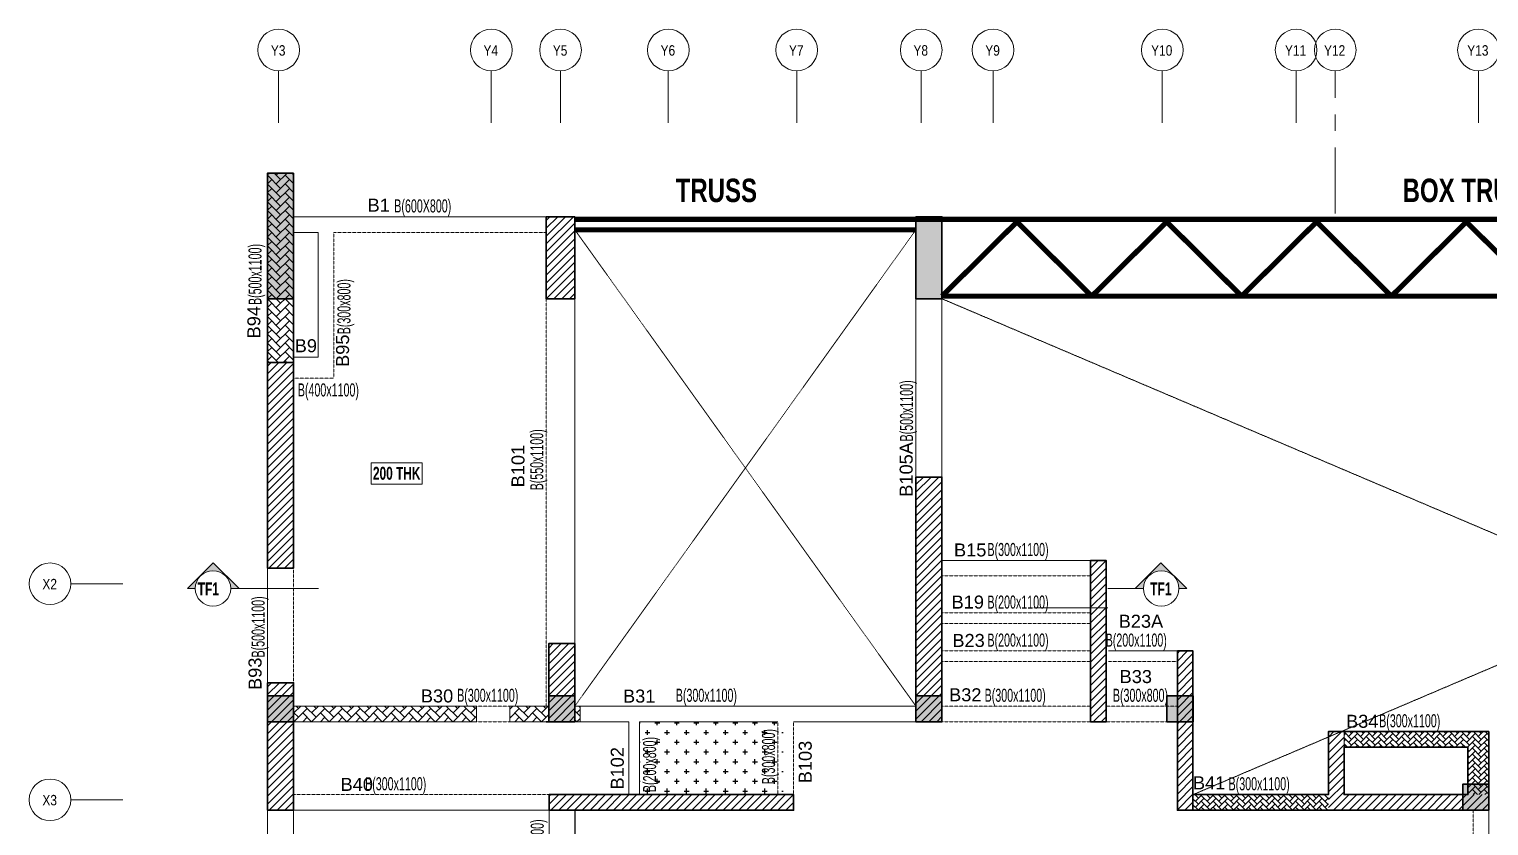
# Model space of a CAD drawing. Header units: millimetres. Extents: x 798 to 71469, y 782 to 33500.
# Drawn here: x 798 to 28825, y 18198 to 33500 of the extents above; entities that cross this region are included whole.
import ezdxf
from ezdxf.enums import TextEntityAlignment as Align

# ---------------------------------------------------------------- set-up
doc = ezdxf.new("R2010")
doc.units = ezdxf.units.MM
doc.linetypes.add('Grid Line', pattern=[2222.5, 1270, -317.5, 317.5, -317.5])
doc.linetypes.add('HIDDEN', pattern=[0.375, 0.25, -0.125])
for name, color, linetype, lineweight in [('A-FLOR-IDEN', 11, 'Continuous', 9), ('A-GRIDS', 8, 'Continuous', 9), ('A-HIDD-ABVE', 8, 'HIDDEN', 20), ('G-ANNO-SYMB', 1, 'Continuous', 9), ('G-ANNO-TEXT', 231, 'Continuous', 9), ('S-BEAM', 7, 'Continuous', 18), ('S-BEAM-IDEN', 2, 'Continuous', 9), ('S-COL HATCH', 9, 'Continuous', 0), ('S-COLS', 5, 'Continuous', 35), ('S-GRIDS', 8, 'Continuous', 9), ('S-WALL', 4, 'Continuous', 18)]:
    doc.layers.add(name, color=color, linetype=linetype, lineweight=lineweight)
for name, color, linetype in [('Beam Nos', 7, 'Continuous'), ('changes', 7, 'Continuous'), ('HATCH', 8, 'Continuous'), ('SECTION LINE', 4, 'Continuous'), ('SUNK SLAB', 8, 'Continuous')]:
    doc.layers.add(name, color=color, linetype=linetype)
doc.styles.add('Arial Narrow', font='ARIALN.TTF', dxfattribs={"height": 400})
doc.styles.add('SC-BBS1', font='SansSerif')
doc.styles.add('Swis721 LtCn BT', font='swisscl.ttf', dxfattribs={"width": 0.9, "height": 233.355162})
doc.styles.add('Swis721 LtCn BT_2', font='swisscl.ttf', dxfattribs={"height": 244.992296})
doc.styles.add('Swis721 LtCn BT_B', font='', dxfattribs={"width": 0.9, "height": 246.918336})
doc.styles.get('Swis721 LtCn BT_B').set_extended_font_data('Swis721 LtCn BT', bold=True)
pattern_1 = [(45, (-31789147.33, 20742781.645), (0, 113.13708499), [240, -80]), (135, (-31789090.76, 20742838.21), (9e-15, 113.13708499), [240, -80])]
pattern_2 = [(45, (-31789147.34, 20510433.08), (-75.1300955, 75.1300955), [])]
pattern_3 = [(45, (-31789147.33, 20742781.64), (0, 169.7056275), [360, -120]), (135, (-31789062.48, 20742866.5), (1e-14, 169.7056275), [360, -120])]

# ---------------------------------------------------------------- blocks, each defined once
blk = doc.blocks.new('A$C535b99b2')
at = {"layer": 'HATCH'}
h = blk.add_hatch(color=256, dxfattribs=at)
h.dxf.hatch_style = 1
h.paths.add_polyline_path([(0, 0), (500, 0), (500, 500), (0, 500)])
h = blk.add_hatch(color=256, dxfattribs=at)
h.dxf.hatch_style = 1
h.paths.add_polyline_path([(5900, 500), (5400, 500), (5400, 0), (5900, 0)])
h = blk.add_hatch(color=256, dxfattribs=at)
h.dxf.hatch_style = 1
h.paths.add_polyline_path([(12950, 0), (12950, 500), (12450, 500), (12450, 0)])
h = blk.add_hatch(color=256, dxfattribs=at)
h.dxf.hatch_style = 1
h.paths.add_polyline_path([(17770, 0), (17770, 500), (17270, 500), (17270, 0)])
at = {"layer": 'S-COLS', "elevation": 0}
blk.add_lwpolyline([(0, 500), (500, 500), (500, 0), (0, 0)], close=True, dxfattribs=at)
for points in [[(5400, 0), (5400, 500), (5900, 500), (5900, 0), (5400, 0)], [(12450, 0), (12450, 500), (12950, 500), (12950, 0), (12450, 0)], [(17270, 0), (17270, 500), (17770, 500), (17770, 0), (17270, 0)]]:
    blk.add_lwpolyline(points, dxfattribs=at)
blk = doc.blocks.new('A$C33c92876')
at = {"layer": 'HATCH'}
h = blk.add_hatch(color=256, dxfattribs=at)
h.dxf.hatch_style = 1
h.paths.add_polyline_path([(17770, 12226), (17770, 12726), (17270, 12726), (17270, 12226)])
h = blk.add_hatch(color=256, dxfattribs=at)
h.dxf.hatch_style = 1
h.paths.add_polyline_path([(23450, 10526), (23450, 11026), (22950, 11026), (22950, 10526)])
at = {"layer": 'S-COL HATCH', "transparency": 33554687}
h = blk.add_hatch(color=256, dxfattribs=at)
h.dxf.hatch_style = 1
h.paths.add_polyline_path([(0, 22766), (500, 22766), (500, 20350), (0, 20350)])
h = blk.add_hatch(color=256, dxfattribs=at)
h.dxf.hatch_style = 1
h.paths.add_polyline_path([(12950, 21926), (12450, 21926), (12450, 20350), (12950, 20350)])
at = {"layer": 'S-COLS'}
blk.add_line((500, 22766), (500, 22766), dxfattribs=at)
at = {"layer": 'S-COLS', "elevation": 0}
for points in [[(500, 22766), (500, 20350), (0, 20350), (0, 22766)], [(12950, 21926), (12450, 21926), (12450, 20350), (12950, 20350)]]:
    blk.add_lwpolyline(points, close=True, dxfattribs=at)
for points in [[(12450, 20350), (12450, 21926), (12950, 21926), (12950, 20350)], [(17270, 12226), (17270, 12726), (17770, 12726), (17770, 12226), (17270, 12226)], [(22950, 10526), (22950, 11026), (23450, 11026), (23450, 10526), (22950, 10526)]]:
    blk.add_lwpolyline(points, dxfattribs=at)
at = {"layer": 'changes'}
blk.add_blockref('A$C535b99b2', (0, 12226), dxfattribs=at)
blk = doc.blocks.new('Grid - Type 1 Structural-6743905-11TH FLOOR LVL')
at = {"layer": 'A-GRIDS'}
blk.add_circle((0, 0), 4, dxfattribs=at)
blk = doc.blocks.new('A$Cf2260b48')
at = {"layer": 'S-GRIDS', "linetype": 'Grid Line'}
for p, q in [((-7583, 18003), (-7583, 19003)), ((-3500, 18003), (-3500, 19003)), ((-2170, 18003), (-2170, 19003)), ((-100, 18003), (-100, 19003)), ((2365, 18003), (2365, 19003)), ((4755, 18003), (4755, 19003)), ((6135, 18003), (6135, 19003)), ((9385, 18003), (9385, 19003)), ((11955, 18003), (11955, 19003)), ((12705, 16262), (12705, 19003)), ((15455, 18003), (15455, 19003)), ((-10572, 9150), (-11572, 9150)), ((-10572, 5000), (-11572, 5000))]:
    blk.add_line(p, q, dxfattribs=at)
at = {"layer": 'A-GRIDS', "xscale": 99.99999999999991, "yscale": 99.99999999999991, "zscale": 99.99999999999991}
for p in [(-7583, 19403), (-3500, 19403), (-2170, 19403), (-100, 19403), (2365, 19403), (4755, 19403), (6135, 19403), (9385, 19403), (11955, 19403), (12705, 19403), (15455, 19403)]:
    blk.add_blockref('Grid - Type 1 Structural-6743905-11TH FLOOR LVL', p, dxfattribs=at)
at = {"layer": 'A-GRIDS', "xscale": 99.99999999999991, "yscale": 99.99999999999991, "zscale": 99.99999999999991, "rotation": 89.99999999999982}
for p in [(-11972, 9150), (-11972, 5000)]:
    blk.add_blockref('Grid - Type 1 Structural-6743905-11TH FLOOR LVL', p, dxfattribs=at)
at = {"layer": 'A-GRIDS', "lineweight": 18, "char_height": 200, "attachment_point": 1, "style": 'Arial Narrow'}
for s, insert, width in [('Y3', (-7732, 19495), 352.74), ('Y4', (-3649, 19495), 352.74), ('Y5', (-2319, 19495), 352.74), ('Y6', (-249, 19495), 352.74), ('Y7', (2216, 19495), 352.74), ('Y8', (4606, 19495), 352.74), ('Y9', (5986, 19495), 352.74), ('Y10', (9170, 19495), 513.08), ('Y11', (11740, 19495), 513.08), ('Y12', (12490, 19495), 513.08), ('Y13', (15240, 19495), 513.08), ('X2', (-12119, 9244), 352.74), ('X3', (-12119, 5094), 352.74)]:
    blk.add_mtext(s, dxfattribs=dict(at, insert=insert, width=width))
blk = doc.blocks.new('Section - TL1-6743896-11TH FLOOR LVL')
at = {"layer": 'G-ANNO-SYMB'}
h = blk.add_hatch(color=8, dxfattribs=at)
edge = h.paths.add_edge_path()
edge.add_line((-9.4, 0), (-10.9, 0))
edge.add_line((-10.9, 0), (-5.94, 4.95))
edge.add_line((-5.94, 4.95), (-0.99, 0))
edge.add_line((-0.99, 0), (-2.6, 0))
edge.add_arc((-6, 0), 3.4, 0, 180)
at = {"layer": 'G-ANNO-SYMB', "color": 5}
for p, q in [((-5.94, 4.95), (-10.9, 0)), ((-0.99, 0), (-5.94, 4.95)), ((-10.9, 0), (-9.4, 0)), ((-2.6, 0), (4.24, 0)), ((-2.6, 0), (-0.99, 0))]:
    blk.add_line(p, q, dxfattribs=at)
at = {"layer": 'G-ANNO-SYMB'}
blk.add_arc((-6, 0), 3.4, 360, 180, dxfattribs=at)
at = {"layer": 'G-ANNO-SYMB', "color": 5}
for start, end in [(0, 180), (180, 0)]:
    blk.add_arc((-6, 0), 3.4, start, end, dxfattribs=at)

msp = doc.modelspace()

# ---------------------------------------------------------------- hatches: boundary and pattern name
at = {"layer": 'S-COL HATCH'}
h = msp.add_hatch(dxfattribs=at)
h.set_pattern_fill('AR-HBONE', color=256, scale=30)
h.set_pattern_definition([(45, (-31789147.34, 20510433.08), (0, 169.7056275), [360, -120]), (135, (-31789062.49, 20510517.93), (1e-14, 169.7056275), [360, -120])])
h.paths.add_polyline_path([(5374.5, 30737.1), (5874.5, 30737.1), (5874.5, 27097.9), (5374.5, 27097.9)])
at = {"layer": 'S-COL HATCH', "transparency": 33554687}
h = msp.add_hatch(color=256, dxfattribs=at)
h.dxf.hatch_style = 1
h.paths.add_polyline_path([(18074.5, 29897.1), (18074.5, 28321.6), (18324.5, 28321.6), (18324.5, 29897.1)])
h.paths.add_polyline_path([(17824.5, 28321.6), (17824.5, 28321.6), (17824.5, 29897.1), (17824.5, 29897.1), (17824.5, 28321.6)])
at = {"layer": 'S-COL HATCH'}
h = msp.add_hatch(dxfattribs=at)
h.set_pattern_fill('AR-HBONE', color=256, scale=30)
h.set_pattern_definition(pattern_3)
h.paths.add_polyline_path([(9384.1, 20496.6), (5875.7, 20496.6), (5875.7, 20198.2), (9384.1, 20198.2)])
h = msp.add_hatch(dxfattribs=at)
h.set_pattern_fill('AR-HBONE', color=256, scale=30)
h.set_pattern_definition(pattern_3)
h.paths.add_polyline_path([(10774.5, 20496.6), (10024.5, 20496.6), (10024.5, 20196.3), (10555, 20196), (10555, 20197.1), (10774.5, 20197.1)])
h = msp.add_hatch(dxfattribs=at)
h.set_pattern_fill('AR-HBONE', color=256, scale=30)
h.set_pattern_definition(pattern_3)
h.paths.add_polyline_path([(11375, 20497.1), (11274.5, 20497.1), (11274.5, 20197.1), (11375, 20197.1)])
h = msp.add_hatch(dxfattribs=at)
h.set_pattern_fill('AR-HBONE', color=256, scale=20)
h.set_pattern_definition(pattern_1)
h.paths.add_polyline_path([(28424.5, 19707.1), (28424.5, 18797.1), (28424.5, 18797.1), (28424.5, 18797.1), (28824.5, 18797.1), (28824.5, 20007.1), (26044.5, 20007.1), (26044.5, 19707.1), (26044.5, 19707.1)])
h = msp.add_hatch(dxfattribs=at)
h.set_pattern_fill('AR-HBONE', color=256, scale=20)
h.set_pattern_definition(pattern_1)
h.paths.add_polyline_path([(23144.5, 18797.1), (23144.5, 18497.1), (25744.5, 18497.1), (25744.5, 18797.1)])
at = {"layer": 'SUNK SLAB'}
h = msp.add_hatch(dxfattribs=at)
h.set_pattern_fill('ANSI31', color=8, scale=850, style=0)
h.set_pattern_definition(pattern_2)
h.paths.add_polyline_path([(10724.5, 28321.6), (11274.5, 28321.6), (11274.5, 29897.1), (10724.5, 29897.1)])
h = msp.add_hatch(dxfattribs=at)
h.set_pattern_fill('ANSI31', color=8, scale=850, style=0)
h.set_pattern_definition(pattern_2)
h.paths.add_polyline_path([(5874.5, 27097.9), (5374.5, 27097.9), (5374.5, 23147.6), (5874.5, 23147.6)])
h = msp.add_hatch(dxfattribs=at)
h.set_pattern_fill('ANSI31', color=8, scale=850, style=0)
h.set_pattern_definition(pattern_2)
h.paths.add_polyline_path([(17824.5, 24897.1), (18324.5, 24897.1), (18324.5, 20197.1), (17824.5, 20197.1)])
h = msp.add_hatch(dxfattribs=at)
h.set_pattern_fill('ANSI31', color=8, scale=850, style=0)
h.set_pattern_definition(pattern_2)
h.paths.add_polyline_path([(21174.5, 20197.1), (21474.5, 20197.1), (21474.5, 23297.1), (21174.5, 23297.1)])
h = msp.add_hatch(dxfattribs=at)
h.set_pattern_fill('ANSI31', color=8, scale=850, style=0)
h.set_pattern_definition(pattern_2)
h.paths.add_polyline_path([(11274.5, 21630.2), (11274.5, 21686.4), (11274.5, 21697.1), (10774.5, 21697.1), (10774.5, 20197.1), (11274.6, 20197.1)])
h = msp.add_hatch(dxfattribs=at)
h.set_pattern_fill('ANSI31', color=8, scale=850, style=0)
h.set_pattern_definition(pattern_2)
h.paths.add_polyline_path([(23144.5, 21557.1), (22844.5, 21557.1), (22844.5, 18497.1), (23144.5, 18497.1), (23144.5, 18797.1)])
h = msp.add_hatch(dxfattribs=at)
h.set_pattern_fill('ANSI31', color=8, scale=850, style=0)
h.set_pattern_definition(pattern_2)
h.paths.add_polyline_path([(5374.5, 18497.1), (5874.5, 18497.1), (5874.5, 20947.6), (5374.5, 20947.6)])
h = msp.add_hatch(dxfattribs=at)
h.set_pattern_fill('CROSS', color=8, scale=750, style=0)
h.set_pattern_definition([(0, (-31348813.74, 21124428.96), (187.5, 187.5), [93.75, -281.25]), (90, (-31348766.86, 21124382.09), (-187.5, 187.5), [93.75, -281.25])])
h.paths.add_polyline_path([(12514.5, 20197.1), (12514.5, 18797.1), (15274.5, 18797.1), (15274.5, 20197.1)])
h.paths.add_polyline_path([(12941.2, 18798.9), (12941.2, 20072.1), (12414, 20072.1), (12414, 18798.9)], flags=9)
h = msp.add_hatch(dxfattribs=at)
h.set_pattern_fill('ANSI31', color=8, scale=850, style=0)
h.set_pattern_definition(pattern_2)
h.paths.add_polyline_path([(25744.5, 20007.1), (26044.5, 20007.1), (26044.5, 18797.1), (28824.5, 18797.1), (28824.5, 18497.1), (25744.5, 18497.1)])
h = msp.add_hatch(dxfattribs=at)
h.set_pattern_fill('ANSI31', color=8, scale=850, style=0)
h.set_pattern_definition(pattern_2)
h.paths.add_polyline_path([(15474.5, 18797.1), (15274.5, 18797.1), (11084.6, 18797.1), (11084.6, 18497.1), (15474.5, 18497.1)])
h.paths.add_polyline_path([(11084.6, 18797.1), (10784.9, 18797.1), (10784.9, 18497.1), (11084.6, 18497.1)])

# ---------------------------------------------------------------- linework, layer by layer
at = {"layer": 'A-FLOR-IDEN', "color": 8, "flags": 128}
msp.add_lwpolyline([(8343, 25171.3), (8343, 24759.5), (7365.5, 24759.5), (7365.5, 25171.3)], close=True, dxfattribs=at)
at = {"layer": 'A-HIDD-ABVE', "linetype": 'HIDDEN'}
for p, q in [((17824.5, 20497.1, 0), (11274.5, 29647.1)), ((17824.5, 29647.1, 0), (11274.6, 20497.1)), ((18324.6, 28321.6, 0), (40704.5, 18797.1)), ((23144.5, 18797.1), (45524.6, 28321.6, 0)), ((21174.5, 22997.1), (21174.5, 22997.1))]:
    msp.add_line(p, q, dxfattribs=at)
at = {"layer": 'changes'}
msp.add_line((11274.6, 18497.1, 0), (11274.6, 7971.5), dxfattribs=at)
at = {"layer": 'changes', "color": 6, "const_width": 100, "elevation": 0}
for points in [[(11274.5, 29847.1), (52574.5, 29847.1)], [(19763, 29799.3), (18324.5, 28371.6)], [(19763, 29799.3), (21201.5, 28371.6)], [(22640, 29799.3), (21201.5, 28371.6)], [(22640, 29799.3), (24078.4, 28371.6)], [(25516.9, 29799.3), (24078.4, 28371.6)], [(25516.9, 29799.3), (26955.4, 28371.6)], [(28393.9, 29799.3), (26955.4, 28371.6)], [(28393.9, 29799.3), (29832.4, 28371.6)], [(11274.5, 29647.1), (17824.5, 29647.1)], [(18324.5, 28371.6), (45524.6, 28371.6)]]:
    msp.add_lwpolyline(points, dxfattribs=at)
at = {"layer": 'G-ANNO-SYMB'}
for p, q in [((4927, 22757.7), (6351.7, 22757.7)), ((21511.1, 22386.6), (20086.4, 22386.6))]:
    msp.add_line(p, q, dxfattribs=at)
at = {"layer": 'S-BEAM'}
for p, q in [((5874.5, 29897.1), (11274.5, 29897.1)), ((5874.5, 29597.1), (6344.5, 29597.1)), ((6344.5, 27197.1), (6344.5, 29597.1)), ((11274.5, 28321.6), (11274.5, 21697.1)), ((17824.5, 28321.6, 0), (17824.5, 24897.1)), ((18324.5, 24897.1, 0), (18324.5, 28362, 0)), ((5874.5, 27197.1), (6344.5, 27197.1)), ((18574.5, 23297.1, 0), (18324.5, 23297.1, 0)), ((18324.5, 23297.1, 0), (21174.5, 23297.1, 0)), ((5374.5, 23147.6), (5374.5, 20947.6)), ((21174.5, 22997.1, 0), (21174.5, 22997.1, 0)), ((21524.5, 21557.1), (23144.5, 21557.1)), ((11274.5, 20497.1), (17824.5, 20497.1, 0)), ((11274.5, 20197.1), (12314.5, 20197.1)), ((12314.5, 20197.1), (12314.5, 18797.1)), ((12514.5, 20197.1), (15174.5, 20197.1)), ((12514.5, 20197.1), (12514.5, 18797.1)), ((15474.5, 20197.1), (17824.5, 20197.1, 0)), ((5374.5, 18497.1), (5374.5, 15897.1)), ((5874.5, 18497.1), (5874.5, 15897.1)), ((5874.5, 18497.1, 0), (10772.8, 18497.1, 0)), ((10784.9, 16497.1), (10784.9, 18497.1, 0)), ((28824.5, 18497.1), (28824.5, 16497.1))]:
    msp.add_line(p, q, dxfattribs=at)
at = {"layer": 'S-BEAM', "linetype": 'HIDDEN'}
for p, q in [((6644.5, 29597.1), (10724.5, 29597.1)), ((6644.5, 26797.1), (6644.5, 29597.1)), ((10724.5, 28321.6), (10724.5, 20497.1)), ((6644.5, 27097.1), (6644.5, 27097.1)), ((6644.5, 26797.1), (5874.5, 26797.1)), ((5874.5, 23147.6), (5874.5, 20947.6)), ((18324.5, 22997.1, 0), (21174.5, 22997.1, 0)), ((18324.5, 22287.1), (21174.5, 22287.1)), ((18324.5, 22087.1), (21174.5, 22087.1)), ((18324.5, 21557.1, 0), (21174.5, 21557.1, 0)), ((18324.5, 21357.1, 0), (21174.5, 21357.1)), ((21524.5, 21357.1, 0), (22844.5, 21357.1, 0)), ((5874.5, 20496.6), (10724.5, 20496.6)), ((18324.5, 20497.1), (21174.5, 20497.1, 0)), ((21474.5, 20497.1), (22844.5, 20497.1)), ((5874.5, 20198.2), (10724.5, 20195.9)), ((15174.5, 20197.1, 0), (15174.5, 18797.1, 0)), ((15474.5, 20197.1, 0), (15474.5, 18797.1, 0)), ((18324.5, 20197.1, 0), (21174.5, 20197.1, 0)), ((21474.5, 20197.1), (22844.5, 20197.1)), ((5874.5, 18797.1, 0), (10784.8, 18797.1, 0)), ((28524.5, 18497.1), (28524.5, 16497.1))]:
    msp.add_line(p, q, dxfattribs=at)
at = {"layer": 'S-BEAM', "color": 5, "elevation": 0}
for points in [[(9384.1, 20498.2), (5875.7, 20498.2), (5875.7, 20198.2), (9384.1, 20198.2)], [(10024.5, 20497.1), (10774.5, 20497.1), (10774.5, 20195.9), (10024.5, 20195.9)], [(11274.5, 20497.1), (11375, 20497.1), (11375, 20197.1), (11274.5, 20197.1)]]:
    msp.add_lwpolyline(points, close=True, dxfattribs=at)
at = {"layer": 'S-COL HATCH'}
msp.add_line((26044.5, 19707.1), (26044.5, 20007.1), dxfattribs=at)
at = {"layer": 'S-COLS'}
for p, q in [((5874.5, 30737.1), (5874.5, 30737.1)), ((5874.5, 27097.9), (5374.5, 27097.9)), ((10784.9, 18497.1, 0), (10784.9, 18797.1, 0)), ((23144.5, 18797.1), (23144.5, 18497.1))]:
    msp.add_line(p, q, dxfattribs=at)
at = {"layer": 'S-COLS', "elevation": 0}
for points in [[(5874.5, 30737.1), (5874.5, 23147.6), (5374.5, 23147.6), (5374.5, 30737.1)], [(10724.5, 29897.1), (11274.5, 29897.1), (11274.5, 28321.6), (10724.5, 28321.6)], [(18324.5, 29897.1), (17824.5, 29897.1), (17824.5, 28321.6), (18324.5, 28321.6)], [(17824.5, 24897.1), (18324.5, 24897.1), (18324.5, 20197.1), (17824.5, 20197.1)], [(21174.5, 23297.1), (21474.5, 23297.1), (21474.5, 20197.1), (21174.5, 20197.1)], [(22844.5, 21557.1), (22844.5, 18497.1), (28824.5, 18497.1), (28824.5, 20007.1), (25744.5, 20007.1), (25744.5, 18797.1), (23144.5, 18797.1), (23144.5, 21557.1), (22844.5, 21557.1)], [(5374.5, 20947.6), (5874.5, 20947.6), (5874.5, 18497.1), (5374.5, 18497.1)], [(28424.5, 19707.1), (26044.5, 19707.1), (26044.5, 18797.1), (28424.5, 18797.1)]]:
    msp.add_lwpolyline(points, close=True, dxfattribs=at)
for points in [[(17824.5, 28321.6), (17824.5, 29897.1), (18324.5, 29897.1), (18324.5, 28321.6)], [(18324.5, 24897.1), (18324.5, 20197.1), (17824.5, 20197.1), (17824.5, 24897.1)], [(10774.5, 20197.1), (10774.5, 21697.1), (11274.5, 21697.1), (11274.6, 20197.1), (10724.5, 20197.1)], [(10784.9, 18497.1), (15474.5, 18497.1), (15474.5, 18797.1), (10784.9, 18797.1)]]:
    msp.add_lwpolyline(points, dxfattribs=at)
at = {"layer": 'SECTION LINE'}
msp.add_line((28824.5, 18797.1), (28824.5, 18497.1), dxfattribs=at)

# ---------------------------------------------------------------- block references
at = {"layer": 'changes'}
msp.add_blockref('A$C33c92876', (5374.6, 7971.5), dxfattribs=at)
at = {"layer": 'G-ANNO-SYMB', "yscale": 99.99999999999991, "zscale": 99.99999999999991}
for p, xscale in [((4927, 22757.7), 99.99999999999991), ((21935.3, 22757.7), -99.99999999999991)]:
    msp.add_blockref('Section - TL1-6743896-11TH FLOOR LVL', p, dxfattribs=dict(at, xscale=xscale))
at = {"layer": 'S-WALL'}
msp.add_blockref('A$Cf2260b48', (13170.2, 13697.1), dxfattribs=at)

# ---------------------------------------------------------------- texts
at = {"layer": 'A-FLOR-IDEN', "color": 1, "insert": (7854.2, 25093.3), "char_height": 246.92, "width": 1155, "attachment_point": 2, "line_spacing_factor": 0.964267, "style": 'Swis721 LtCn BT_B'}
msp.add_mtext('200 THK', dxfattribs=at)
at = {"layer": 'Beam Nos', "style": 'SC-BBS1'}
for s, p in [('B1', (7509.3, 29919.6)), ('B9', (6110.2, 27219.9)), ('B15', (18866.2, 23297.1, 0)), ('B19', (18820.2, 22296.1)), ('B23A', (22145, 21928, 0)), ('B23', (18835.5, 21558.7, 0)), ('B33', (22046.5, 20865.2, 0)), ('B30', (8628.8, 20493.2)), ('B31', (12511.1, 20489.7)), ('B32', (18772.1, 20514.7)), ('B34', (26394.1, 20006.2)), ('B40', (7087.4, 18793.7, 0)), ('B41', (23454.3, 18823.6))]:
    msp.add_text(s, height=250, dxfattribs=at).set_placement(p, align=Align.BOTTOM_CENTER)
for s, p in [('B94', (5311.7, 27871.7, 0)), ('B95', (7014.7, 27324)), ('B105A', (17836.7, 25043.9)), ('B101', (10383.3, 25107.4, 0)), ('B93', (5334.2, 21118.7, 0)), ('B102', (12290.7, 19303.5, 0)), ('B103', (15898.3, 19424))]:
    msp.add_text(s, height=250, rotation=90, dxfattribs=at).set_placement(p, align=Align.BOTTOM_CENTER)
at = {"layer": 'G-ANNO-SYMB', "char_height": 250, "width": 707.088, "style": 'Swis721 LtCn BT_B'}
for insert, attachment_point in [((4032.7, 22873.7), 1), ((22734, 22873.7), 3)]:
    msp.add_mtext('TF1', dxfattribs=dict(at, insert=insert, attachment_point=attachment_point))
at = {"layer": 'G-ANNO-TEXT', "color": 4, "char_height": 450, "width": 41955.84, "attachment_point": 1, "line_spacing_factor": 0.971848, "style": 'Swis721 LtCn BT_2'}
for s, insert in [('{\\fSwis721 LtCn BT|b1|i0|c0|p34;TRUSS}', (13211.1, 30629.1, 0)), ('{\\fSwis721 LtCn BT|b1|i0|c0|p34;BOX TRUSS TO SUPPORT NAME PLATE}', (27169.4, 30629.1, 0))]:
    msp.add_mtext(s, dxfattribs=dict(at, insert=insert))
at = {"layer": 'S-BEAM-IDEN', "style": 'Swis721 LtCn BT', "width": 0.8}
for s, rotation, p in [('B(600X800)', 360, (7808.1, 29980.8)), ('B(500x1100)', 90, (5258.9, 28201.6)), ('B(300x800)', 90, (6966.9, 27639.7, 0)), ('B(400x1100)', 360, (5955.5, 26445.8)), ('B(500x1100)', 90, (17768.7, 25581.4, 0)), ('B(550x1100)', 90, (10668.7, 24641.9, 0)), ('B(300x1100)', 360, (19197.5, 23380.8, 0)), ('B(500x1100)', 90, (5318.7, 21431.4, 0)), ('B(200x1100)', 360, (19197.5, 22370.8, 0)), ('B(200x1100)', 360, (19197.5, 21640.8, 0)), ('B(200x1100)', 360, (21468, 21640.8, 0)), ('B(300x1100)', 360, (9016, 20580.8, 0)), ('B(300x1100)', 360, (13213.7, 20580.8, 0)), ('B(300x1100)', 360, (19143.5, 20580.8, 0)), ('B(300x800)', 360, (21605.6, 20580.8, 0)), ('B(300x1100)', 360, (26719.1, 20090.8)), ('B(300x800)', 90, (15118.7, 18997.2, 0)), ('B(200x800)', 90, (12835.1, 18845.7, 0)), ('B(300x1100)', 360, (7247.9, 18880.8)), ('B(300x1100)', 360, (23827.9, 18880.8)), ('B(500x1100)', 90, (10677.8, 17147.5, 0))]:
    msp.add_text(s, height=250, rotation=rotation, dxfattribs=at).set_placement(p)

doc.saveas('drawing.dxf')
